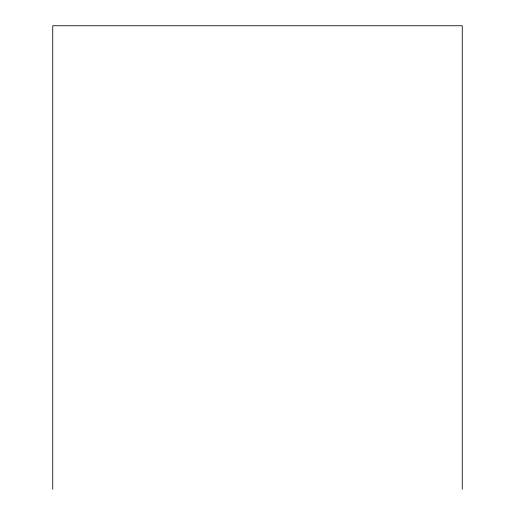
<?xml version="1.0" encoding="UTF-8"?>
<svg xmlns="http://www.w3.org/2000/svg" width="515" height="515" viewBox="0 0 515 515"><rect width="100%" height="100%" fill="white"/><g stroke="black" fill="none" stroke-linecap="round" stroke-linejoin="round"><path stroke-width="0.77" d="M462.264 489.25L462.264 25.75L52.736 25.75L52.736 489.25"/></g></svg>
